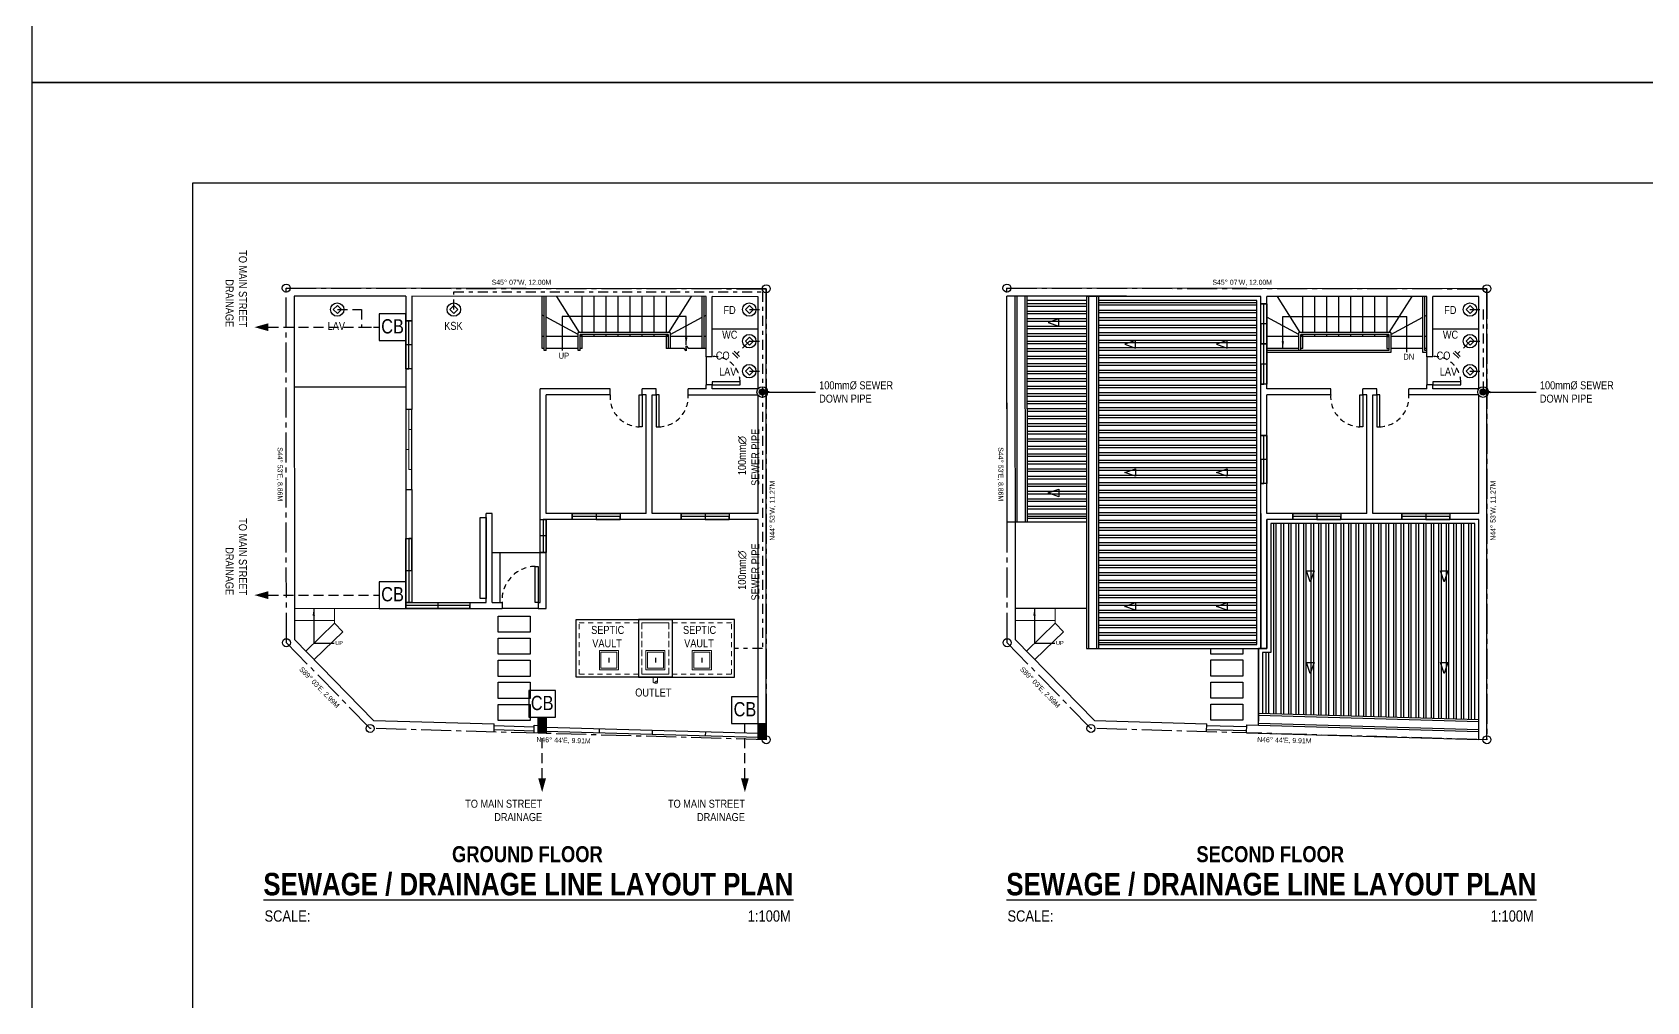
# Model space of a CAD drawing. Header units: inches. Extents: x 7263 to 14962, y 1317 to 2926.
# Drawn here: x 7262.7 to 7303.04, y 1396.14 to 1420.37 of the extents above; entities that cross this region are included whole.
import ezdxf
from ezdxf.enums import TextEntityAlignment as Align

# ---------------------------------------------------------------- set-up
doc = ezdxf.new("R2010")
doc.units = ezdxf.units.IN
doc.header["$MEASUREMENT"] = 0
for name, pattern in [('CENTER2', [1.125, 0.75, -0.125, 0.125, -0.125]), ('CWL', [0.5, 0.25, -0.125, 0, -0.125]), ('HIDDEN', [0.375, 0.25, -0.125]), ('HIDDEN2', [0.1875, 0.125, -0.0625])]:
    doc.linetypes.add(name, pattern=pattern)
for name, color, linetype in [('Layer1', 1, 'Continuous'), ('Layer2', 2, 'Continuous'), ('Layer3', 3, 'Continuous'), ('Layer4', 4, 'Continuous'), ('Layer6', 6, 'Continuous'), ('Layer8', 8, 'Continuous')]:
    doc.layers.add(name, color=color, linetype=linetype)
doc.layers.add('Muebles', color=2, linetype='Continuous', lineweight=0)
doc.layers.add('plumbing', color=42, linetype='Continuous', lineweight=15)
doc.styles.get("Standard").update_dxf_attribs({"font": ''})
doc.styles.get('Standard').set_extended_font_data('Tw Cen MT Condensed')
doc.dimstyles.get("Standard").update_dxf_attribs({"dimtxt": 0.2, "dimasz": 0.18, "dimexe": 0.18, "dimexo": 0.0625, "dimgap": 0.09, "dimtad": 0, "dimzin": 0, "dimdsep": 46, "dimtxsty": 'Standard', "dimblk": 'ARCHTICK', "dimcen": 0.09, "dimclrd": 8, "dimclre": 8, "dimclrt": 2, "dimadec": 0, "dimazin": 0, "dimtfac": 1, "dimtofl": 0, "dimtmove": 0, "dimatfit": 3, "dimfxl": 1, "dimtolj": 1, "dimtzin": 0, "dimarcsym": 0})

# ---------------------------------------------------------------- blocks, each defined once
blk = doc.blocks.new('lot')
at = {"layer": 'Layer3', "linetype": 'CENTER2'}
blk.add_lwpolyline([(7106.756, 1445.657), (7106.77, 1434.387), (7096.873, 1434.655), (7094.777, 1436.797), (7094.762, 1445.657)], close=True, dxfattribs=at)
at = {"layer": 'Layer4'}
for centre in [(7094.762, 1445.657), (7106.756, 1445.657), (7094.777, 1436.797), (7096.873, 1434.655), (7106.77, 1434.387)]:
    blk.add_circle(centre, 0.1, dxfattribs=at)
at = {"layer": 'Layer3', "insert": (7099.896, 1445.873), "char_height": 0.125, "attachment_point": 1}
blk.add_mtext_dynamic_manual_height_columns("{\\fTechnicLite|b0|i0|c2|p2;S45%%D 07'W, 12.00M}", width=3.85486, gutter_width=1, heights=[0], dxfattribs=at)
at = {"layer": 'Layer3', "char_height": 0.125, "attachment_point": 1}
for s, insert, rotation in [("{\\fTechnicLite|b0|i0|c2|p2;S44%%D 53'E, 8.86M}", (7094.677, 1441.68), 270.1019), ("{\\fTechnicLite|b0|i0|c2|p2;N44%%D 53'W, 11.27M}", (7106.852, 1439.361), 90.0686), ("{\\fTechnicLite|b0|i0|c2|p2;S89%%D 03'E, 2.99M}", (7095.18, 1436.207), 314.2353), ("{\\fTechnicLite|b0|i0|c2|p2;N46%%D 44'E, 9.91M}", (7101.031, 1434.448), 358.4519)]:
    blk.add_mtext_dynamic_manual_height_columns(s, width=3.85486, gutter_width=1, heights=[0], dxfattribs=dict(at, insert=insert, rotation=rotation))
blk = doc.blocks.new('_ArchTick')
at = {"color": 0, "linetype": 'ByBlock', "const_width": 0.15}
blk.add_lwpolyline([(-0.5, -0.5), (0.5, 0.5)], dxfattribs=at)

msp = doc.modelspace()

# ---------------------------------------------------------------- hatches: boundary and pattern name
at = {"layer": 'Layer3', "true_color": 0x636466}
h = msp.add_hatch(dxfattribs=at)
h.set_pattern_fill('ANSI32', color=251, scale=0.5, angle=135)
h.set_pattern_definition([(180, (134.091, -43.53508), (-3e-17, -0.1875), []), (180, (134.0285, -43.47258), (-3e-17, -0.1875), [])])
h.paths.add_polyline_path([(7289.039, 1413.676), (7287.549, 1413.676), (7287.549, 1408.226), (7289.039, 1408.226)])
h = msp.add_hatch(dxfattribs=at)
h.set_pattern_fill('ANSI32', color=251, scale=0.5, angle=135)
h.set_pattern_definition([(180, (105.81686, -31.69454), (-3e-17, -0.1875), []), (180, (105.75436, -31.63204), (-3e-17, -0.1875), [])])
h.paths.add_polyline_path([(7293.293, 1413.666), (7289.339, 1413.666), (7289.339, 1405.072), (7293.293, 1405.072)])
h = msp.add_hatch(dxfattribs=at)
h.set_pattern_fill('ANSI32', color=251, scale=0.5, angle=225)
h.set_pattern_definition([(270, (134.09106, -31.69454), (0.1875, -4e-17), []), (270, (134.02856, -31.75704), (0.1875, -4e-17), [])])
h.paths.add_polyline_path([(7293.437, 1403.351), (7298.743, 1403.201), (7298.743, 1408.093), (7293.643, 1408.093), (7293.643, 1404.872), (7293.437, 1404.872)])
at = {"layer": 'Layer6', "true_color": 0x636466}
h = msp.add_hatch(color=251, dxfattribs=at)
h.dxf.hatch_style = 1
h.paths.add_polyline_path([(7275.535, 1403.154, -0.414564), (7275.435, 1403.254), (7275.335, 1403.254), (7275.335, 1402.854), (7275.535, 1402.854)])
h.paths.add_polyline_path([(7275.535, 1403.254), (7275.435, 1403.254, 0.414564), (7275.535, 1403.154)], flags=17)
h = msp.add_hatch(color=251, dxfattribs=at)
h.dxf.hatch_style = 1
h.paths.add_polyline_path([(7281.034, 1402.998, -0.414564), (7280.934, 1403.098), (7280.835, 1403.099), (7280.834, 1402.698), (7281.034, 1402.698)])
h.paths.add_polyline_path([(7281.034, 1403.098), (7280.934, 1403.098, 0.414564), (7281.034, 1402.998)], flags=17)
at = {"layer": 'plumbing', "lineweight": 25}
h = msp.add_hatch(color=256, dxfattribs=at)
h.dxf.hatch_style = 1
h.paths.add_polyline_path([(7280.936, 1411.456, -0.414214), (7281.01, 1411.381, -0.414214), (7280.936, 1411.307)])
h.paths.add_polyline_path([(7280.861, 1411.381, -0.414214), (7280.936, 1411.456), (7280.936, 1411.307, -0.414214)])
h = msp.add_hatch(color=256, dxfattribs=at)
h.dxf.hatch_style = 1
h.paths.add_polyline_path([(7298.945, 1411.456, -0.414214), (7299.019, 1411.381, -0.414214), (7298.945, 1411.307)])
h.paths.add_polyline_path([(7298.87, 1411.381, -0.414214), (7298.945, 1411.456), (7298.945, 1411.307, -0.414214)])

# ---------------------------------------------------------------- linework, layer by layer
at = {"layer": 'Defpoints'}
for points in [[(7262.697, 1470.116), (7339.197, 1470.116), (7339.197, 1419.116), (7262.697, 1419.116)], [(7262.697, 1419.116), (7339.197, 1419.116), (7339.197, 1368.116), (7262.697, 1368.116)]]:
    msp.add_lwpolyline(points, close=True, dxfattribs=at)
at = {"layer": 'Layer1'}
for p, q in [((7275.484, 1412.419), (7275.486, 1413.769)), ((7275.534, 1412.419), (7275.536, 1413.769)), ((7279.434, 1412.466), (7279.433, 1413.769)), ((7279.484, 1412.466), (7279.483, 1413.769)), ((7287.299, 1413.776), (7287.296, 1408.126)), ((7287.499, 1413.776), (7287.502, 1408.126)), ((7287.549, 1413.676), (7289.039, 1413.676)), ((7289.089, 1413.766), (7289.089, 1404.972)), ((7289.289, 1413.766), (7289.289, 1404.972)), ((7297.44, 1412.366), (7297.438, 1413.769)), ((7297.49, 1412.416), (7297.488, 1413.769)), ((7278.634, 1412.867), (7276.334, 1412.868)), ((7276.334, 1412.418), (7276.334, 1412.868)), ((7278.584, 1412.817), (7276.384, 1412.818)), ((7276.384, 1412.418), (7276.384, 1412.818)), ((7278.584, 1412.817), (7278.584, 1412.467)), ((7278.634, 1412.867), (7278.634, 1412.467)), ((7279.683, 1412.963), (7280.834, 1412.963)), ((7296.64, 1412.866), (7294.343, 1412.868)), ((7294.343, 1412.418), (7294.343, 1412.868)), ((7296.59, 1412.816), (7294.393, 1412.818)), ((7294.393, 1412.418), (7294.393, 1412.818)), ((7296.59, 1412.816), (7296.59, 1412.416)), ((7296.64, 1412.866), (7296.64, 1412.366)), ((7297.689, 1412.963), (7298.84, 1412.963)), ((7275.534, 1412.419), (7275.484, 1412.419)), ((7276.384, 1412.418), (7276.334, 1412.418)), ((7279.534, 1412.263), (7279.534, 1411.563)), ((7296.59, 1412.416), (7293.543, 1412.419)), ((7296.64, 1412.366), (7293.543, 1412.369)), ((7294.393, 1412.418), (7294.343, 1412.418)), ((7297.54, 1412.366), (7297.44, 1412.366)), ((7297.54, 1412.416), (7297.49, 1412.416)), ((7297.54, 1412.263), (7297.54, 1411.563)), ((7287.549, 1408.226), (7289.039, 1408.226)), ((7274.184, 1407.373), (7275.384, 1407.373)), ((7274.384, 1406.122), (7274.384, 1407.373)), ((7275.334, 1405.972), (7274.434, 1405.972)), ((7289.039, 1405.972), (7287.253, 1405.972)), ((7293.337, 1403.304), (7298.843, 1403.148)), ((7293.337, 1403.104), (7298.843, 1402.948))]:
    msp.add_line(p, q, dxfattribs=at)
for points in [[(7289.339, 1405.072), (7293.293, 1405.072), (7293.293, 1413.666), (7289.339, 1413.666)], [(7298.743, 1403.201), (7298.743, 1408.093), (7293.643, 1408.093), (7293.643, 1404.872), (7293.437, 1404.872), (7293.437, 1403.351)]]:
    msp.add_lwpolyline(points, dxfattribs=at)
for points in [[(7293.543, 1413.581), (7293.543, 1412.581), (7293.393, 1412.581), (7293.393, 1413.581)], [(7272.18, 1413.163), (7272.18, 1411.963), (7272.03, 1411.963), (7272.03, 1413.163)], [(7293.543, 1412.581), (7293.543, 1411.581), (7293.393, 1411.581), (7293.393, 1412.581)], [(7272.03, 1408.948), (7272.18, 1408.948), (7272.18, 1410.948), (7272.03, 1410.948)], [(7293.543, 1410.293), (7293.543, 1409.093), (7293.393, 1409.093), (7293.393, 1410.293)], [(7273.884, 1408.243), (7274.034, 1408.243), (7274.034, 1406.222), (7273.884, 1406.222)], [(7276.184, 1408.343), (7277.384, 1408.343), (7277.384, 1408.193), (7276.184, 1408.193)], [(7278.909, 1408.343), (7280.109, 1408.343), (7280.109, 1408.193), (7278.909, 1408.193)], [(7294.193, 1408.343), (7295.393, 1408.343), (7295.393, 1408.193), (7294.193, 1408.193)], [(7296.918, 1408.343), (7298.118, 1408.343), (7298.118, 1408.193), (7296.918, 1408.193)], [(7275.384, 1407.373), (7275.384, 1408.193), (7275.534, 1408.193), (7275.534, 1407.373)], [(7272.03, 1406.122), (7272.03, 1407.722), (7272.18, 1407.722), (7272.18, 1406.122)], [(7272.03, 1406.122), (7273.63, 1406.122), (7273.63, 1405.972), (7272.03, 1405.972)]]:
    msp.add_lwpolyline(points, close=True, dxfattribs=at)
at = {"layer": 'Layer1', "linetype": 'HIDDEN2'}
for centre, radius, start, end in [((7279.739, 1411.619), 0.646, 1.6632, 94.8163), ((7297.744, 1411.619), 0.646, 1.6632, 94.8163), ((7277.878, 1411.258), 0.746, 175.8096, 268.5593), ((7278.341, 1411.258), 0.746, 271.4407, 4.1904), ((7295.884, 1411.258), 0.746, 175.8096, 268.5593), ((7296.346, 1411.258), 0.746, 271.4407, 4.1904), ((7275.278, 1406.177), 0.846, 91.2707, 183.7084)]:
    msp.add_arc(centre, radius, start, end, dxfattribs=at)
at = {"layer": 'Layer2'}
for p, q in [((7275.434, 1412.469), (7275.436, 1413.769)), ((7276.371, 1412.868), (7275.799, 1413.769)), ((7276.434, 1412.868), (7276.434, 1413.77)), ((7276.734, 1412.868), (7276.734, 1413.77)), ((7277.034, 1412.868), (7277.034, 1413.77)), ((7277.334, 1412.868), (7277.334, 1413.77)), ((7277.634, 1412.868), (7277.634, 1413.77)), ((7277.934, 1412.868), (7277.934, 1413.77)), ((7278.234, 1412.868), (7278.234, 1413.77)), ((7278.534, 1413.766), (7278.534, 1412.867)), ((7278.598, 1412.868), (7279.17, 1413.769)), ((7294.38, 1412.868), (7293.808, 1413.769)), ((7294.443, 1412.868), (7294.443, 1413.77)), ((7294.74, 1412.868), (7294.74, 1413.77)), ((7295.04, 1412.868), (7295.04, 1413.77)), ((7295.34, 1412.868), (7295.34, 1413.77)), ((7295.64, 1412.868), (7295.64, 1413.77)), ((7295.94, 1412.868), (7295.94, 1413.77)), ((7296.24, 1412.868), (7296.24, 1413.77)), ((7296.54, 1413.766), (7296.54, 1412.867)), ((7296.603, 1412.868), (7297.175, 1413.769)), ((7275.485, 1413.276), (7275.435, 1413.303)), ((7276.334, 1412.822), (7275.535, 1413.249)), ((7278.634, 1412.822), (7279.434, 1413.249)), ((7279.484, 1413.276), (7279.534, 1413.303)), ((7294.343, 1412.822), (7293.544, 1413.249)), ((7296.64, 1412.822), (7297.439, 1413.249)), ((7297.489, 1413.276), (7297.54, 1413.303)), ((7275.485, 1412.769), (7275.434, 1412.769)), ((7276.334, 1412.768), (7275.535, 1412.769)), ((7276.434, 1412.768), (7276.384, 1412.795)), ((7278.584, 1412.767), (7276.384, 1412.768)), ((7276.434, 1412.768), (7276.403, 1412.818)), ((7276.434, 1412.468), (7276.434, 1412.818)), ((7276.734, 1412.768), (7276.734, 1412.818)), ((7277.034, 1412.768), (7277.034, 1412.818)), ((7277.334, 1412.768), (7277.334, 1412.818)), ((7277.634, 1412.768), (7277.634, 1412.818)), ((7277.934, 1412.768), (7277.934, 1412.818)), ((7278.234, 1412.768), (7278.234, 1412.818)), ((7278.534, 1412.768), (7278.566, 1412.818)), ((7278.534, 1412.817), (7278.534, 1412.766)), ((7278.534, 1412.768), (7278.584, 1412.795)), ((7278.536, 1412.767), (7278.535, 1412.467)), ((7279.434, 1412.766), (7278.634, 1412.767)), ((7279.534, 1412.766), (7279.484, 1412.766)), ((7294.343, 1412.768), (7293.544, 1412.769)), ((7294.443, 1412.768), (7294.393, 1412.795)), ((7296.541, 1412.766), (7294.393, 1412.768)), ((7294.443, 1412.768), (7294.411, 1412.818)), ((7294.443, 1412.468), (7294.443, 1412.818)), ((7294.74, 1412.768), (7294.74, 1412.818)), ((7295.04, 1412.768), (7295.04, 1412.818)), ((7295.34, 1412.768), (7295.34, 1412.818)), ((7295.64, 1412.768), (7295.64, 1412.818)), ((7295.94, 1412.768), (7295.94, 1412.818)), ((7296.24, 1412.768), (7296.24, 1412.818)), ((7296.54, 1412.768), (7296.572, 1412.818)), ((7296.54, 1412.817), (7296.54, 1412.766)), ((7296.54, 1412.768), (7296.59, 1412.795)), ((7296.54, 1412.766), (7296.59, 1412.766)), ((7296.541, 1412.766), (7296.541, 1412.467)), ((7297.44, 1412.766), (7296.64, 1412.767)), ((7297.54, 1412.766), (7297.49, 1412.766)), ((7275.484, 1412.469), (7275.434, 1412.469)), ((7276.334, 1412.468), (7275.534, 1412.469)), ((7276.434, 1412.468), (7276.384, 1412.468)), ((7294.343, 1412.468), (7293.543, 1412.469)), ((7294.443, 1412.468), (7294.393, 1412.468)), ((7296.54, 1412.466), (7296.59, 1412.466)), ((7297.44, 1412.466), (7296.64, 1412.467)), ((7297.54, 1412.466), (7297.49, 1412.466)), ((7272.03, 1411.505), (7269.241, 1411.503)), ((7275.239, 1403.008), (7274.239, 1403.036)), ((7280.839, 1402.848), (7275.539, 1402.998)), ((7293.041, 1403.014), (7292.042, 1403.042)), ((7275.236, 1402.908), (7274.236, 1402.936)), ((7280.836, 1402.748), (7275.536, 1402.898)), ((7276.864, 1402.961), (7276.861, 1402.861)), ((7278.189, 1402.923), (7278.186, 1402.823)), ((7279.514, 1402.886), (7279.511, 1402.786)), ((7293.039, 1402.914), (7292.039, 1402.942))]:
    msp.add_line(p, q, dxfattribs=at)
for points in [[(7293.468, 1413.081), (7293.468, 1413.581), (7293.543, 1413.581), (7293.543, 1413.081)], [(7272.105, 1412.563), (7272.105, 1413.163), (7272.18, 1413.163), (7272.18, 1412.563)], [(7293.393, 1413.081), (7293.393, 1412.581), (7293.468, 1412.581), (7293.468, 1413.081)], [(7272.03, 1412.563), (7272.03, 1411.963), (7272.105, 1411.963), (7272.105, 1412.563)], [(7293.468, 1412.081), (7293.468, 1412.581), (7293.543, 1412.581), (7293.543, 1412.081)], [(7293.393, 1412.081), (7293.393, 1411.581), (7293.468, 1411.581), (7293.468, 1412.081)], [(7279.684, 1411.563), (7280.384, 1411.563), (7280.384, 1411.638), (7279.684, 1411.638)], [(7297.69, 1411.563), (7298.39, 1411.563), (7298.39, 1411.638), (7297.69, 1411.638)], [(7277.859, 1410.513), (7277.859, 1411.313), (7277.934, 1411.313), (7277.934, 1410.513)], [(7278.359, 1410.513), (7278.359, 1411.313), (7278.284, 1411.313), (7278.284, 1410.513)], [(7295.865, 1410.513), (7295.865, 1411.313), (7295.94, 1411.313), (7295.94, 1410.513)], [(7296.365, 1410.513), (7296.365, 1411.313), (7296.29, 1411.313), (7296.29, 1410.513)], [(7293.468, 1409.693), (7293.468, 1410.293), (7293.543, 1410.293), (7293.543, 1409.693)], [(7293.393, 1409.693), (7293.393, 1409.093), (7293.468, 1409.093), (7293.468, 1409.693)], [(7276.784, 1408.268), (7276.184, 1408.268), (7276.184, 1408.343), (7276.784, 1408.343)], [(7276.784, 1408.193), (7277.384, 1408.193), (7277.384, 1408.268), (7276.784, 1408.268)], [(7279.509, 1408.268), (7278.909, 1408.268), (7278.909, 1408.343), (7279.509, 1408.343)], [(7279.509, 1408.193), (7280.109, 1408.193), (7280.109, 1408.268), (7279.509, 1408.268)], [(7294.793, 1408.268), (7294.193, 1408.268), (7294.193, 1408.343), (7294.793, 1408.343)], [(7294.793, 1408.193), (7295.393, 1408.193), (7295.393, 1408.268), (7294.793, 1408.268)], [(7297.518, 1408.268), (7296.918, 1408.268), (7296.918, 1408.343), (7297.518, 1408.343)], [(7297.518, 1408.193), (7298.118, 1408.193), (7298.118, 1408.268), (7297.518, 1408.268)], [(7275.534, 1407.793), (7275.534, 1408.193), (7275.459, 1408.193), (7275.459, 1407.793)], [(7272.18, 1406.922), (7272.18, 1407.722), (7272.105, 1407.722), (7272.105, 1406.922)], [(7275.459, 1407.793), (7275.459, 1407.373), (7275.384, 1407.373), (7275.384, 1407.793)], [(7275.334, 1407.022), (7275.334, 1406.122), (7275.259, 1406.122), (7275.259, 1407.022)], [(7272.105, 1406.922), (7272.105, 1406.122), (7272.03, 1406.122), (7272.03, 1406.922)], [(7272.83, 1406.047), (7272.03, 1406.047), (7272.03, 1406.122), (7272.83, 1406.122)], [(7272.83, 1405.972), (7273.63, 1405.972), (7273.63, 1406.047), (7272.83, 1406.047)]]:
    msp.add_lwpolyline(points, close=True, dxfattribs=at)
at = {"layer": 'Layer3', "color": 52, "linetype": 'CWL', "lineweight": -3, "true_color": 0xc8c92d}
for p, q in [((7273.232, 1413.44), (7273.232, 1413.885)), ((7273.232, 1413.885), (7280.939, 1413.885)), ((7280.939, 1413.885), (7280.939, 1404.973)), ((7280.614, 1413.44), (7280.939, 1413.44)), ((7298.619, 1413.442), (7298.945, 1413.442)), ((7298.945, 1413.442), (7298.945, 1411.381)), ((7280.329, 1412.227), (7280.192, 1412.364)), ((7280.368, 1412.267), (7280.232, 1412.403)), ((7280.622, 1412.657), (7280.3, 1412.335)), ((7280.614, 1412.65), (7280.939, 1412.65)), ((7298.337, 1412.227), (7298.201, 1412.364)), ((7298.377, 1412.267), (7298.24, 1412.403)), ((7298.63, 1412.657), (7298.309, 1412.335)), ((7298.619, 1412.652), (7298.945, 1412.652)), ((7280.614, 1411.9), (7280.939, 1411.9)), ((7298.619, 1411.902), (7298.945, 1411.902)), ((7280.939, 1404.973), (7280.245, 1404.973))]:
    msp.add_line(p, q, dxfattribs=at)
at = {"layer": 'Layer3'}
for p, q in [((7272.03, 1413.773), (7272.03, 1410.948)), ((7272.18, 1413.773), (7272.18, 1410.948)), ((7279.534, 1413.766), (7272.18, 1413.773)), ((7279.534, 1412.263), (7279.534, 1413.766)), ((7279.684, 1412.263), (7279.684, 1413.766)), ((7287.249, 1413.777), (7287.049, 1413.777)), ((7287.052, 1408.125), (7287.049, 1413.777)), ((7287.549, 1413.776), (7287.552, 1408.126)), ((7293.393, 1413.766), (7289.039, 1413.766)), ((7289.039, 1413.766), (7289.039, 1404.972)), ((7289.339, 1413.766), (7289.339, 1404.972)), ((7293.393, 1408.343), (7293.393, 1413.77)), ((7293.543, 1413.581), (7293.393, 1413.581)), ((7297.54, 1413.766), (7293.543, 1413.766)), ((7293.543, 1411.463), (7293.543, 1413.766)), ((7297.54, 1412.263), (7297.54, 1413.766)), ((7298.84, 1413.766), (7297.69, 1413.766)), ((7297.69, 1412.263), (7297.69, 1413.766)), ((7298.84, 1411.463), (7298.84, 1413.766)), ((7272.18, 1413.163), (7272.03, 1413.163)), ((7279.534, 1412.263), (7279.534, 1412.275)), ((7279.684, 1412.263), (7279.534, 1412.263)), ((7297.54, 1412.263), (7297.54, 1412.275)), ((7297.69, 1412.263), (7297.54, 1412.263)), ((7272.18, 1411.963), (7272.03, 1411.963)), ((7277.134, 1411.463), (7275.384, 1411.463)), ((7275.384, 1408.343), (7275.384, 1411.463)), ((7277.134, 1411.313), (7277.134, 1411.463)), ((7278.284, 1411.463), (7277.934, 1411.463)), ((7277.934, 1411.313), (7277.934, 1411.463)), ((7278.284, 1411.313), (7278.284, 1411.463)), ((7279.534, 1411.463), (7279.084, 1411.463)), ((7279.084, 1411.313), (7279.084, 1411.463)), ((7279.534, 1411.463), (7279.534, 1411.563)), ((7279.684, 1411.563), (7279.534, 1411.563)), ((7279.684, 1411.463), (7279.684, 1411.563)), ((7280.834, 1411.463), (7279.684, 1411.463)), ((7295.14, 1411.463), (7293.543, 1411.463)), ((7295.14, 1411.313), (7295.14, 1411.463)), ((7295.94, 1411.313), (7295.94, 1411.463)), ((7296.29, 1411.463), (7295.94, 1411.463)), ((7296.29, 1411.313), (7296.29, 1411.463)), ((7297.54, 1411.463), (7297.09, 1411.463)), ((7297.09, 1411.313), (7297.09, 1411.463)), ((7297.54, 1411.463), (7297.54, 1411.563)), ((7297.69, 1411.563), (7297.54, 1411.563)), ((7297.69, 1411.463), (7297.69, 1411.563)), ((7298.84, 1411.463), (7297.69, 1411.463)), ((7277.134, 1411.313), (7275.534, 1411.313)), ((7275.534, 1408.343), (7275.534, 1411.313)), ((7278.034, 1411.313), (7277.934, 1411.313)), ((7278.034, 1408.343), (7278.034, 1411.313)), ((7278.184, 1408.343), (7278.184, 1411.313)), ((7278.184, 1411.313), (7278.284, 1411.313)), ((7279.084, 1411.313), (7280.834, 1411.313)), ((7295.14, 1411.313), (7293.543, 1411.313)), ((7293.543, 1408.343), (7293.543, 1411.313)), ((7296.043, 1411.313), (7295.94, 1411.313)), ((7296.043, 1408.343), (7296.043, 1411.313)), ((7296.193, 1408.343), (7296.193, 1411.313)), ((7296.193, 1411.313), (7296.29, 1411.313)), ((7293.543, 1410.293), (7293.393, 1410.293)), ((7293.543, 1409.093), (7293.393, 1409.093)), ((7272.03, 1408.948), (7272.03, 1405.972)), ((7272.18, 1408.948), (7272.18, 1406.122)), ((7274.034, 1406.122), (7274.034, 1408.343)), ((7274.184, 1408.343), (7274.034, 1408.343)), ((7274.184, 1406.122), (7274.184, 1408.343)), ((7275.384, 1406.122), (7275.384, 1408.343)), ((7278.034, 1408.343), (7275.534, 1408.343)), ((7276.184, 1408.343), (7276.184, 1408.193)), ((7277.384, 1408.343), (7277.384, 1408.193)), ((7280.834, 1408.343), (7278.184, 1408.343)), ((7278.909, 1408.343), (7278.909, 1408.193)), ((7280.109, 1408.343), (7280.109, 1408.193)), ((7293.393, 1408.343), (7293.393, 1404.972)), ((7296.043, 1408.343), (7293.543, 1408.343)), ((7294.193, 1408.343), (7294.193, 1408.193)), ((7295.393, 1408.343), (7295.393, 1408.193)), ((7298.843, 1408.343), (7296.193, 1408.343)), ((7296.918, 1408.343), (7296.918, 1408.193)), ((7298.118, 1408.343), (7298.118, 1408.193)), ((7275.384, 1408.193), (7275.534, 1408.193)), ((7280.834, 1408.193), (7275.534, 1408.193)), ((7275.534, 1405.972), (7275.534, 1408.193)), ((7289.039, 1408.126), (7287.052, 1408.125)), ((7298.843, 1408.193), (7293.543, 1408.193)), ((7293.543, 1404.972), (7293.543, 1408.193)), ((7275.384, 1407.373), (7275.534, 1407.373)), ((7272.03, 1406.122), (7272.03, 1405.972)), ((7272.03, 1406.122), (7272.18, 1406.122)), ((7272.03, 1405.972), (7274.434, 1405.972)), ((7272.18, 1406.122), (7274.034, 1406.122)), ((7273.63, 1406.122), (7273.63, 1405.972)), ((7274.184, 1406.122), (7274.434, 1406.122)), ((7274.434, 1406.122), (7274.434, 1405.972)), ((7275.334, 1406.122), (7275.384, 1406.122)), ((7275.334, 1406.122), (7275.334, 1405.972)), ((7275.334, 1405.972), (7275.534, 1405.972)), ((7293.337, 1403.054), (7293.337, 1404.972)), ((7274.235, 1402.885), (7274.241, 1403.085)), ((7275.235, 1402.856), (7275.24, 1403.056)), ((7275.534, 1402.848), (7275.54, 1403.048)), ((7292.038, 1402.891), (7292.043, 1403.09)), ((7293.037, 1402.862), (7293.043, 1403.062)), ((7293.337, 1403.354), (7298.843, 1403.198)), ((7293.337, 1403.054), (7298.843, 1402.898)), ((7281.034, 1402.693), (7280.834, 1402.698)), ((7293.037, 1402.862), (7298.843, 1402.698)), ((7299.043, 1402.693), (7298.843, 1402.698))]:
    msp.add_line(p, q, dxfattribs=at)
for points in [[(7281.034, 1402.693), (7281.034, 1413.963), (7269.04, 1413.977)], [(7299.043, 1402.693), (7299.043, 1413.963), (7287.049, 1413.977)], [(7272.03, 1413.773), (7269.24, 1413.777), (7269.245, 1405.198), (7271.225, 1403.17), (7274.241, 1403.085)], [(7280.834, 1411.463), (7280.834, 1413.763), (7279.684, 1413.766)], [(7290.039, 1413.773), (7287.249, 1413.777), (7287.254, 1405.198), (7289.234, 1403.17), (7292.043, 1403.09)], [(7289.039, 1413.773), (7289.039, 1404.972), (7293.543, 1404.972), (7293.543, 1405.972)], [(7289.339, 1404.972), (7293.393, 1404.972), (7293.393, 1413.766), (7289.339, 1413.766)], [(7280.834, 1408.343), (7280.834, 1411.313)], [(7298.843, 1408.343), (7298.843, 1411.313), (7297.09, 1411.313)], [(7280.834, 1402.698), (7280.834, 1408.193)], [(7298.843, 1408.193), (7293.543, 1408.193), (7293.543, 1404.972), (7293.337, 1404.972), (7293.337, 1403.154)], [(7298.843, 1402.698), (7298.843, 1408.193)], [(7275.24, 1403.056), (7275.54, 1403.048), (7275.534, 1402.848)], [(7293.043, 1403.062), (7293.337, 1403.054)]]:
    msp.add_lwpolyline(points, dxfattribs=at)
for points in [[(7288.35, 1413.213), (7288.079, 1413.118), (7288.079, 1413.118), (7288.35, 1413.023)], [(7290.266, 1412.67), (7289.994, 1412.575), (7289.994, 1412.575), (7290.266, 1412.48)], [(7292.553, 1412.67), (7292.282, 1412.575), (7292.282, 1412.575), (7292.553, 1412.48)], [(7290.266, 1409.274), (7289.994, 1409.369), (7289.994, 1409.369), (7290.266, 1409.464)], [(7292.553, 1409.274), (7292.282, 1409.369), (7292.282, 1409.369), (7292.553, 1409.464)], [(7288.35, 1408.765), (7288.079, 1408.86), (7288.079, 1408.86), (7288.35, 1408.955)], [(7294.724, 1406.909), (7294.629, 1406.637), (7294.629, 1406.637), (7294.534, 1406.909)], [(7298.07, 1406.909), (7297.975, 1406.637), (7297.975, 1406.637), (7297.88, 1406.909)], [(7290.266, 1405.928), (7289.994, 1406.023), (7289.994, 1406.023), (7290.266, 1406.118)], [(7292.553, 1405.928), (7292.282, 1406.023), (7292.282, 1406.023), (7292.553, 1406.118)], [(7294.724, 1404.621), (7294.629, 1404.349), (7294.629, 1404.349), (7294.534, 1404.621)], [(7298.07, 1404.621), (7297.975, 1404.349), (7297.975, 1404.349), (7297.88, 1404.621)]]:
    msp.add_lwpolyline(points, close=True, dxfattribs=at)
at = {"layer": 'Layer4', "linetype": 'HIDDEN'}
for p, q in [((7270.319, 1413.44), (7270.921, 1413.44)), ((7270.921, 1413.44), (7270.921, 1413.002)), ((7270.921, 1413.002), (7271.363, 1413.001))]:
    msp.add_line(p, q, dxfattribs=at)
at = {"layer": 'Layer4'}
for points in [[(7271.363, 1413.334), (7271.363, 1412.667), (7272.03, 1412.667), (7272.03, 1413.334), (7271.363, 1413.334)], [(7271.363, 1406.639), (7271.363, 1405.972), (7272.03, 1405.972), (7272.03, 1406.639), (7271.363, 1406.639)], [(7275.103, 1403.92), (7275.103, 1403.254), (7275.769, 1403.254), (7275.769, 1403.92), (7275.103, 1403.92)], [(7280.168, 1403.765), (7280.168, 1403.099), (7280.835, 1403.099), (7280.835, 1403.765), (7280.168, 1403.765)], [(7275.535, 1403.254), (7275.535, 1402.854), (7275.335, 1402.854), (7275.335, 1403.254), (7275.535, 1403.254)], [(7281.034, 1403.098), (7281.034, 1402.698), (7280.834, 1402.698), (7280.835, 1403.099), (7281.034, 1403.098)]]:
    msp.add_lwpolyline(points, dxfattribs=at)
at = {"layer": 'Layer4', "linetype": 'HIDDEN'}
for points in [[(7268.595, 1413.001), (7271.363, 1413.002)], [(7268.595, 1406.305), (7271.363, 1406.305)], [(7275.436, 1401.729), (7275.436, 1403.254)], [(7280.502, 1401.729), (7280.502, 1403.099)]]:
    msp.add_lwpolyline(points, dxfattribs=at)
for points in [[(7268.595, 1412.903), (7268.247, 1413.001), (7268.595, 1413.099)], [(7268.595, 1406.206), (7268.247, 1406.305), (7268.595, 1406.403)], [(7275.534, 1401.729), (7275.436, 1401.381), (7275.338, 1401.729)], [(7280.6, 1401.729), (7280.502, 1401.381), (7280.404, 1401.729)]]:
    msp.add_solid(points, dxfattribs=at)
at = {"layer": 'Layer6'}
msp.add_lwpolyline([(7336.687, 1370.626), (7266.712, 1370.626), (7266.712, 1416.606), (7336.687, 1416.606)], close=True, dxfattribs=at)
at = {"layer": 'Layer8'}
for p, q in [((7275.934, 1413.269), (7275.934, 1412.415)), ((7297.04, 1412.376), (7297.039, 1413.269)), ((7278.985, 1412.467), (7278.535, 1412.467)), ((7279.035, 1412.407), (7278.985, 1412.467)), ((7279.035, 1412.467), (7279.035, 1412.538)), ((7279.035, 1412.538), (7279.094, 1412.467)), ((7279.035, 1412.467), (7279.035, 1412.467)), ((7279.035, 1412.467), (7279.035, 1412.407)), ((7279.534, 1412.466), (7279.094, 1412.467))]:
    msp.add_line(p, q, dxfattribs=at)
for points in [[(7274.339, 1405.783), (7275.139, 1405.783), (7275.139, 1405.379), (7274.339, 1405.379)], [(7274.339, 1405.231), (7275.139, 1405.231), (7275.139, 1404.827), (7274.339, 1404.827)], [(7274.339, 1404.678), (7275.139, 1404.678), (7275.139, 1404.275), (7274.339, 1404.275)], [(7292.142, 1404.684), (7292.941, 1404.684), (7292.941, 1404.281), (7292.142, 1404.281)], [(7274.339, 1404.126), (7275.139, 1404.126), (7275.139, 1403.723), (7274.339, 1403.723)], [(7292.142, 1404.132), (7292.941, 1404.132), (7292.941, 1403.729), (7292.142, 1403.729)], [(7274.339, 1403.574), (7275.139, 1403.574), (7275.139, 1403.171), (7274.339, 1403.171)], [(7292.142, 1403.58), (7292.941, 1403.58), (7292.941, 1403.177), (7292.142, 1403.177)]]:
    msp.add_lwpolyline(points, close=True, dxfattribs=at)
msp.add_lwpolyline([(7292.941, 1404.972), (7292.941, 1404.833), (7292.142, 1404.833), (7292.142, 1404.972)], dxfattribs=at)
at = {"layer": 'Muebles'}
for p, q in [((7272.03, 1405.972), (7269.245, 1405.972)), ((7270.245, 1405.672), (7269.245, 1405.672)), ((7270.245, 1405.606), (7269.529, 1404.907)), ((7288.253, 1405.672), (7287.253, 1405.672)), ((7288.254, 1405.606), (7287.538, 1404.907))]:
    msp.add_line(p, q, dxfattribs=at)
for points in [[(7272.105, 1409.948), (7272.03, 1409.948), (7272.03, 1410.948), (7272.105, 1410.948)], [(7272.105, 1409.448), (7272.18, 1409.448), (7272.18, 1410.448), (7272.105, 1410.448)]]:
    msp.add_lwpolyline(points, close=True, dxfattribs=at)
for points in [[(7270.245, 1405.972), (7270.245, 1405.606), (7270.454, 1405.391), (7269.739, 1404.693)], [(7288.253, 1405.972), (7288.254, 1405.606), (7288.463, 1405.391), (7287.748, 1404.693)]]:
    msp.add_lwpolyline(points, dxfattribs=at)
at = {"layer": 'plumbing', "color": 51, "linetype": 'HIDDEN2'}
for p, q in [((7277.845, 1404.333), (7277.845, 1405.613)), ((7277.925, 1404.333), (7277.925, 1405.613)), ((7278.605, 1404.333), (7278.605, 1405.613)), ((7278.685, 1404.333), (7278.685, 1405.613))]:
    msp.add_line(p, q, dxfattribs=at)
at = {"layer": 'plumbing', "lineweight": 30}
for p, q in [((7277.105, 1404.742), (7277.105, 1404.622)), ((7278.265, 1404.742), (7278.265, 1404.622)), ((7278.265, 1404.742), (7278.265, 1404.622)), ((7279.425, 1404.742), (7279.425, 1404.622))]:
    msp.add_line(p, q, dxfattribs=at)
at = {"layer": 'plumbing'}
for p, q in [((7278.209, 1404.253), (7278.209, 1404.13)), ((7278.315, 1404.253), (7278.315, 1404.13))]:
    msp.add_line(p, q, dxfattribs=at)
at = {"layer": 'plumbing', "lineweight": 25}
for points in [[(7270.319, 1413.541), (7270.42, 1413.44), (7270.319, 1413.339), (7270.218, 1413.44)], [(7273.231, 1413.541), (7273.333, 1413.44), (7273.232, 1413.339), (7273.131, 1413.44)], [(7280.613, 1413.541), (7280.715, 1413.44), (7280.614, 1413.339), (7280.513, 1413.44)], [(7298.622, 1413.541), (7298.723, 1413.44), (7298.623, 1413.339), (7298.521, 1413.44)], [(7280.613, 1412.751), (7280.715, 1412.65), (7280.614, 1412.549), (7280.513, 1412.65)], [(7298.622, 1412.751), (7298.723, 1412.65), (7298.623, 1412.549), (7298.521, 1412.65)], [(7280.613, 1412.001), (7280.715, 1411.9), (7280.614, 1411.799), (7280.513, 1411.9)], [(7298.622, 1412.001), (7298.723, 1411.9), (7298.623, 1411.799), (7298.521, 1411.9)], [(7276.285, 1405.693), (7278.685, 1405.693), (7278.685, 1404.253), (7276.285, 1404.253)], [(7280.245, 1405.693), (7277.845, 1405.693), (7277.845, 1404.253), (7280.245, 1404.253)]]:
    msp.add_lwpolyline(points, close=True, dxfattribs=at)
at = {"layer": 'plumbing', "color": 51, "linetype": 'HIDDEN2'}
for points in [[(7277.845, 1404.333), (7276.365, 1404.333), (7276.365, 1405.613), (7277.845, 1405.613)], [(7277.925, 1405.613), (7278.605, 1405.613), (7278.605, 1404.333), (7277.925, 1404.333)], [(7278.605, 1405.613), (7277.925, 1405.613), (7277.925, 1404.333), (7278.605, 1404.333)], [(7278.685, 1404.333), (7280.165, 1404.333), (7280.165, 1405.613), (7278.685, 1405.613)]]:
    msp.add_lwpolyline(points, dxfattribs=at)
at = {"layer": 'plumbing'}
for points in [[(7276.865, 1404.922), (7277.345, 1404.922), (7277.345, 1404.442), (7276.865, 1404.442)], [(7276.905, 1404.882), (7277.305, 1404.882), (7277.305, 1404.482), (7276.905, 1404.482)], [(7278.025, 1404.922), (7278.505, 1404.922), (7278.505, 1404.442), (7278.025, 1404.442)], [(7278.505, 1404.922), (7278.025, 1404.922), (7278.025, 1404.442), (7278.505, 1404.442)], [(7278.065, 1404.882), (7278.465, 1404.882), (7278.465, 1404.482), (7278.065, 1404.482)], [(7278.465, 1404.882), (7278.065, 1404.882), (7278.065, 1404.482), (7278.465, 1404.482)], [(7279.665, 1404.922), (7279.185, 1404.922), (7279.185, 1404.442), (7279.665, 1404.442)], [(7279.625, 1404.882), (7279.225, 1404.882), (7279.225, 1404.482), (7279.625, 1404.482)]]:
    msp.add_lwpolyline(points, close=True, dxfattribs=at)
at = {"layer": 'plumbing', "lineweight": 25}
for centre, radius in [((7270.316, 1413.442), 0.168), ((7273.229, 1413.442), 0.168), ((7280.611, 1413.442), 0.168), ((7298.619, 1413.442), 0.168), ((7280.611, 1412.652), 0.168), ((7298.619, 1412.652), 0.168), ((7280.611, 1411.902), 0.168), ((7298.619, 1411.902), 0.168), ((7280.936, 1411.381), 0.133), ((7280.936, 1411.381), 0.0746), ((7298.945, 1411.381), 0.133), ((7298.945, 1411.381), 0.0746)]:
    msp.add_circle(centre, radius, dxfattribs=at)
at = {"layer": 'plumbing', "color": 31}
msp.add_spline([(7278.209, 1404.13), (7278.213, 1404.123), (7278.235, 1404.113), (7278.253, 1404.119), (7278.262, 1404.13), (7278.264, 1404.138), (7278.289, 1404.153), (7278.307, 1404.147), (7278.313, 1404.139), (7278.315, 1404.13), (7278.314, 1404.125), (7278.299, 1404.109), (7278.285, 1404.103), (7278.253, 1404.109), (7278.245, 1404.115)], degree=3, dxfattribs=at)

# ---------------------------------------------------------------- block references
at = {"layer": 'Layer3', "rotation": 359.931411311125}
for p in [(172.553, -23.186), (190.562, -23.186)]:
    msp.add_blockref('lot', p, dxfattribs=at)

# ---------------------------------------------------------------- texts
at = {"layer": 'Layer3', "color": 4, "linetype": 'Continuous'}
for p in [(7271.698, 1413.023), (7271.698, 1406.328), (7275.437, 1403.61), (7280.503, 1403.454)]:
    msp.add_text('CB', height=0.3556, dxfattribs=at).set_placement(p, align=Align.MIDDLE_CENTER)
at = {"layer": 'Layer3', "attachment_point": 1}
for s, width, heights, insert, char_height in [('UP', 0.23808, [0], (7275.849, 1412.364), 0.15), ('DN', 0.23808, [0], (7296.956, 1412.336), 0.15), ('UP', 0.05447, [0], (7270.267, 1405.16), 0.1), ('UP', 0.05447, [0], (7288.276, 1405.16), 0.1), ('\\pi8.57745;{\\fArial Narrow|b1|i0|c0|p34;\\L\\P\\pi6.7061;\\H0.71111x;\\lGROUND FLOOR\\P\\pi1.99245;\\H1.40625x;\\LSEWAGE / DRAINAGE LINE LAYOUT PLAN\\P\\pi2.02132;\\fArial Narrow|b0|i0|c0|p34;\\H0.5x;\\lSCALE:                                                                                                                          1:100M}', 17.1549, [2.903], (7266.478, 1400.969), 0.5625), ('\\pi8.57745;{\\fArial Narrow|b1|i0|c0|p34;\\L\\P\\pi6.74144;\\H0.71111x;\\lSECOND FLOOR\\P\\pi1.99245;\\H1.40625x;\\LSEWAGE / DRAINAGE LINE LAYOUT PLAN\\P\\pi2.02132;\\fArial Narrow|b0|i0|c0|p34;\\H0.5x;\\lSCALE:                                                                                                                          1:100M}', 17.1549, [2.903], (7285.042, 1400.969), 0.5625)]:
    msp.add_mtext_dynamic_manual_height_columns(s, width=width, gutter_width=1, heights=heights, dxfattribs=dict(at, insert=insert, char_height=char_height))
at = {"layer": 'Layer6', "color": 4, "char_height": 0.2, "attachment_point": 6, "rotation": 270}
for insert in [(7267.79, 1413.001), (7267.79, 1406.305)]:
    msp.add_mtext('TO MAIN STREET\\PDRAINAGE', dxfattribs=dict(at, insert=insert))
at = {"layer": 'Layer6', "color": 2, "char_height": 0.2, "attachment_point": 4}
for s, insert in [('\\pi-0.05238;FD', (7280.019, 1413.43)), ('\\pi-0.05238;FD', (7298.027, 1413.43)), ('\\pi-0.1619;LAV', (7270.239, 1413.033)), ('\\pi-0.1619;KSK', (7273.152, 1413.033)), ('\\pi-0.08571;WC', (7280.019, 1412.812)), ('\\pi-0.08571;WC', (7298.027, 1412.812)), ('\\pi-0.07619;CO', (7279.853, 1412.29)), ('\\pi-0.07619;CO', (7297.862, 1412.29)), ('\\pi-0.1619;LAV', (7280.019, 1411.89)), ('\\pi-0.1619;LAV', (7298.027, 1411.89))]:
    msp.add_mtext_dynamic_manual_height_columns(s, width=0.2, gutter_width=0.75, heights=[0], dxfattribs=dict(at, insert=insert))
for insert in [(7282.358, 1411.381), (7300.366, 1411.381)]:
    msp.add_mtext('100mm%%C SEWER\\PDOWN PIPE', dxfattribs=dict(at, insert=insert))
at = {"layer": 'Layer6', "color": 2, "char_height": 0.2, "attachment_point": 4, "rotation": 90}
for insert in [(7280.598, 1409.917), (7280.598, 1407.052)]:
    msp.add_mtext('\\pi-0.61429;100mm∅\\P\\pi-0.88095;SEWER PIPE', dxfattribs=dict(at, insert=insert))
at = {"layer": 'Layer6', "color": 2, "char_height": 0.2, "width": 1.64723, "attachment_point": 4}
for s, insert in [('\\pi0.34266;SEPTIC \\P\\pi0.37124;VAULT', (7276.318, 1405.267)), ('\\pi0.34266;SEPTIC \\P\\pi0.37124;VAULT', (7278.614, 1405.267)), ('\\pi0.29028;OUTLET', (7277.472, 1403.87))]:
    msp.add_mtext(s, dxfattribs=dict(at, insert=insert))
at = {"layer": 'Layer6', "color": 4, "char_height": 0.2, "attachment_point": 6}
for insert in [(7275.436, 1400.924), (7280.502, 1400.924)]:
    msp.add_mtext('TO MAIN STREET\\PDRAINAGE', dxfattribs=dict(at, insert=insert))

# ---------------------------------------------------------------- leaders
at = {"layer": 'Layer3'}
for points in [[(7279.035, 1412.564), (7279.034, 1413.266), (7275.934, 1413.269)], [(7293.943, 1412.469), (7293.944, 1413.268), (7297.04, 1413.269)], [(7269.729, 1405.972), (7269.729, 1405.105), (7270.238, 1405.105)], [(7287.738, 1405.972), (7287.738, 1405.105), (7288.246, 1405.105)]]:
    msp.add_leader(points, dimstyle='Standard', override={"dimgap": 0.09, "dimtad": 0}, dxfattribs=at)
at = {"layer": 'Layer6', "annotation_type": 0, "has_hookline": 1, "hookline_direction": 0, "text_width": 2.381}
for points in [[(7280.936, 1411.381), (7282.268, 1411.381)], [(7298.945, 1411.381), (7300.276, 1411.381)]]:
    msp.add_leader(points, dimstyle='Standard', dxfattribs=at)

doc.saveas('drawing.dxf')
